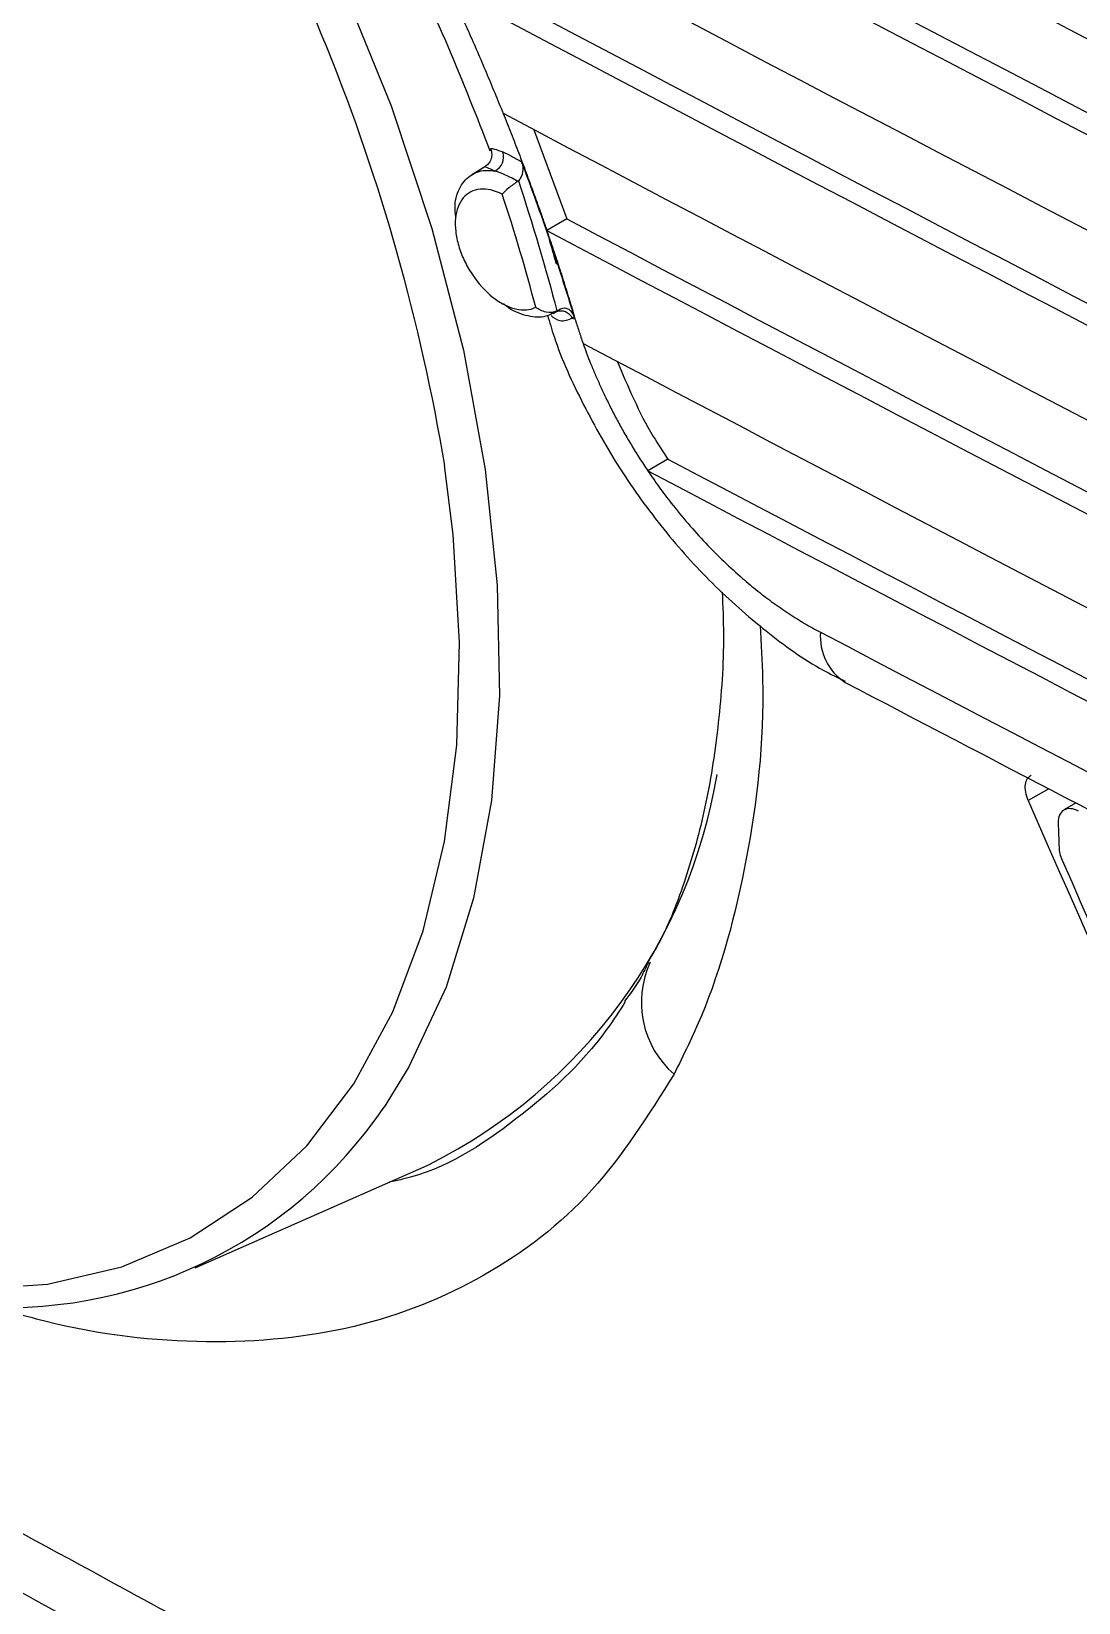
# Model space of a CAD drawing. Extents: x 14.8 to 109.8, y 1.6 to 86.6.
# Drawn here: x 74.344 to 75.449, y 3.427 to 5.085 of the extents above; entities that cross this region are included whole.
import ezdxf

# ---------------------------------------------------------------- set-up
doc = ezdxf.new("R2010")
doc.units = 0
doc.header["$MEASUREMENT"] = 0
doc.layers.add('OBJECT', color=7, linetype='CONTINUOUS')

msp = doc.modelspace()

# ---------------------------------------------------------------- linework, layer by layer
at = {"layer": 'OBJECT'}
for p, q in [((74.8733, 4.9825), (74.9087, 4.8875)), ((74.8227, 4.943), (74.8082, 4.9342)), ((74.9087, 4.8875), (74.8875, 4.8752)), ((74.8875, 4.8752), (74.8907, 4.8656)), ((74.8942, 4.7877), (74.8979, 4.7898)), ((74.8983, 4.7904), (74.902, 4.7925)), ((75.0152, 4.634), (74.994, 4.6217)), ((75.4174, 4.2859), (75.3956, 4.2734)), ((75.4461, 4.271), (75.4331, 4.2635)), ((74.5163, 3.7801), (74.7642, 3.8897))]:
    msp.add_line(p, q, dxfattribs=at)
at = {"layer": 'OBJECT', "flags": 128}
for points in [[(74.3816, 5.6191), (74.4643, 5.506), (74.5407, 5.3868), (74.6097, 5.263), (74.6708, 5.1359), (74.7231, 5.007), (74.7661, 4.8775), (74.7994, 4.7491), (74.8225, 4.6231), (74.8352, 4.5009), (74.8374, 4.3839), (74.829, 4.2734), (74.8102, 4.1705), (74.7811, 4.0765), (74.742, 3.9925), (74.7158, 3.9499)], [(74.8975, 4.8406), (74.8976, 4.8406), (74.8976, 4.8406), (74.8977, 4.8406), (74.8978, 4.8406), (74.8979, 4.8406), (74.898, 4.8406), (74.8981, 4.8406), (74.8982, 4.8406)], [(74.2772, 3.7574), (74.3607, 3.763), (74.4389, 3.7812), (74.5111, 3.8118), (74.5764, 3.8546), (74.6342, 3.909), (74.6839, 3.9745), (74.725, 4.0505), (74.7569, 4.136), (74.7795, 4.2302), (74.7924, 4.332), (74.7954, 4.4405), (74.7887, 4.5545), (74.7796, 4.6271)]]:
    msp.add_lwpolyline(points, dxfattribs=at)
at = {"layer": 'OBJECT'}
for centre, radius, start, end in [((129.217, 108.3366), 116.3246, 241.881497, 243.367692), ((129.2231, 108.3227), 116.2943, 241.881969, 243.368565), ((129.2766, 108.3506), 116.4548, 241.957975, 243.365505), ((72.7194, 4.285), 2.0885, 9.4266, 34.6126), ((129.3569, 108.3015), 116.6276, 242.062861, 243.360379), ((129.3848, 108.2522), 116.6858, 242.100553, 243.357362), ((129.3923, 108.241), 116.6587, 242.101102, 243.358212), ((129.4069, 108.1912), 116.7306, 242.131161, 243.354008), ((74.8248, 4.9533), 0.0171, 297.2564, 16.4195), ((129.431, 108.1075), 116.7349, 242.156329, 243.351169), ((129.4231, 108.1179), 116.7612, 242.155762, 243.350323), ((72.6487, 4.1857), 2.3429, 16.2311, 16.869), ((74.9021, 4.7767), 0.0136, 26.0703, 109.7049), ((74.9334, 4.8886), 0.1076, 259.7811, 261.3633), ((129.437, 108.0398), 116.7861, 242.175697, 243.346267), ((129.4703, 107.9729), 116.8088, 242.212751, 243.342588), ((129.4645, 107.9875), 116.8398, 242.212181, 243.341722), ((75.2341, 4.4467), 0.058, 175.5679, 236.6615), ((129.5422, 108.0588), 117.0051, 242.312747, 243.337635), ((74.5099, 4.3944), 0.5651, 296.7404, 350.4719), ((75.0874, 4.0603), 0.1002, 154.9053, 229.0797), ((74.3171, 4.2194), 0.4812, 264.9276, 325.9424)]:
    msp.add_arc(centre, radius, start, end, dxfattribs=at)
for points, knots in [([(74.4982, 5.5657), (74.5077, 5.5532), (74.5435, 5.5056), (74.6002, 5.4182), (74.668, 5.3045), (74.7294, 5.1876), (74.7835, 5.072), (74.8133, 4.9957), (74.8275, 4.9594)], [0, 0, 0, 0, 0.067548, 0.256457, 0.444172, 0.633906, 0.825699, 1, 1, 1, 1]), ([(74.785, 5.1287), (74.7883, 5.1215), (74.795, 5.1072), (74.8047, 5.0856), (74.8142, 5.064), (74.8235, 5.0423), (74.8325, 5.0207), (74.8384, 5.0062), (74.8413, 4.999)], [0, 0, 0, 0, 0.166764, 0.333437, 0.500057, 0.666665, 0.833299, 1, 1, 1, 1]), ([(74.8413, 4.999), (74.8441, 4.992), (74.8498, 4.9779), (74.8579, 4.957), (74.8657, 4.9362), (74.8732, 4.9157), (74.8805, 4.8954), (74.8852, 4.8819), (74.8875, 4.8752)], [0, 0, 0, 0, 0.170938, 0.340125, 0.507595, 0.673377, 0.837503, 1, 1, 1, 1]), ([(74.8285, 4.9602), (74.8285, 4.96), (74.8292, 4.9586), (74.8296, 4.9545), (74.8284, 4.9491), (74.8256, 4.945), (74.8233, 4.9436), (74.8226, 4.9431)], [0, 0, 0, 0, 0.034124, 0.295972, 0.578308, 0.863726, 1, 1, 1, 1]), ([(74.8292, 4.96), (74.8289, 4.9602), (74.8268, 4.9621), (74.8303, 4.9622), (74.838, 4.9594), (74.8412, 4.9582)], [0, 0, 0, 0, 0.090237, 0.618007, 1, 1, 1, 1]), ([(74.8412, 4.9582), (74.8439, 4.957), (74.8469, 4.9556), (74.8534, 4.9521), (74.857, 4.9502), (74.8608, 4.9479)], [0, 0, 0, 0, 0.5, 0.5, 1, 1, 1, 1]), ([(74.8608, 4.9479), (74.862, 4.9446), (74.8625, 4.9408), (74.8614, 4.9334), (74.8599, 4.9299), (74.8575, 4.9277)], [0, 0, 0, 0, 0.5, 0.5, 1, 1, 1, 1]), ([(74.8608, 4.9479), (74.8658, 4.9342), (74.871, 4.9205), (74.8808, 4.8931), (74.8856, 4.8794), (74.8902, 4.8657)], [0, 0, 0, 0, 0.5, 0.5, 1, 1, 1, 1]), ([(74.7914, 4.8894), (74.791, 4.8936), (74.7898, 4.9061), (74.7955, 4.9225), (74.8073, 4.9356), (74.821, 4.9395), (74.8301, 4.9385), (74.8327, 4.9381)], [0, 0, 0, 0, 0.1311491, 0.3863389, 0.6415808, 0.896816, 1, 1, 1, 1]), ([(74.8327, 4.9381), (74.8296, 4.9395), (74.8231, 4.9423), (74.823, 4.9425), (74.823, 4.9425)], [0, 0, 0, 0, 0.464785, 1, 1, 1, 1]), ([(74.8567, 4.9271), (74.8523, 4.9297), (74.848, 4.932), (74.8399, 4.9357), (74.8361, 4.9371), (74.8327, 4.9381)], [0, 0, 0, 0, 0.5, 0.5, 1, 1, 1, 1]), ([(74.8567, 4.9271), (74.8537, 4.9252), (74.8503, 4.9227), (74.8445, 4.9178), (74.8421, 4.9155), (74.8405, 4.9135)], [0, 0, 0, 0, 0.5, 0.5, 1, 1, 1, 1]), ([(74.8405, 4.9135), (74.8323, 4.9178), (74.8242, 4.9196), (74.8135, 4.9186), (74.8102, 4.9177), (74.8042, 4.9146), (74.8015, 4.9125), (74.797, 4.9071), (74.7952, 4.9039), (74.7924, 4.8967), (74.7915, 4.8926), (74.7907, 4.8838), (74.7907, 4.8791), (74.7919, 4.8693), (74.7929, 4.8642), (74.796, 4.8539), (74.798, 4.8487), (74.8027, 4.8387), (74.8055, 4.8337), (74.8148, 4.8197), (74.8223, 4.8114), (74.8342, 4.8019), (74.8383, 4.7992), (74.8465, 4.795), (74.8506, 4.7934), (74.8585, 4.7915), (74.8623, 4.7912), (74.8694, 4.7918), (74.8728, 4.7927), (74.8758, 4.7943)], [0, 0, 0, 0, 0.125, 0.125, 0.1875, 0.1875, 0.25, 0.25, 0.3125, 0.3125, 0.375, 0.375, 0.4375, 0.4375, 0.5, 0.5, 0.5625, 0.5625, 0.625, 0.625, 0.75, 0.75, 0.8125, 0.8125, 0.875, 0.875, 0.9375, 0.9375, 1, 1, 1, 1]), ([(74.8907, 4.8656), (74.8931, 4.8586), (74.8978, 4.8447), (74.9045, 4.8238), (74.911, 4.803), (74.9152, 4.7891), (74.9172, 4.7822)], [0, 0, 0, 0, 0.249831, 0.499737, 0.749775, 1, 1, 1, 1]), ([(74.8949, 4.8516), (74.8987, 4.8403), (74.9023, 4.829), (74.9094, 4.8064), (74.9129, 4.7952), (74.9163, 4.784)], [0, 0, 0, 0, 0.5, 0.5, 1, 1, 1, 1]), ([(74.8983, 4.7904), (74.8938, 4.7879), (74.8844, 4.7824), (74.8654, 4.7848), (74.8502, 4.7906), (74.8426, 4.7973), (74.8417, 4.7982)], [0, 0, 0, 0, 0.296098, 0.6241277, 0.9520559, 1, 1, 1, 1]), ([(74.8982, 4.7904), (74.8951, 4.7888), (74.8908, 4.7884), (74.8826, 4.79), (74.8788, 4.7919), (74.8758, 4.7943)], [0, 0, 0, 0, 0.5, 0.5, 1, 1, 1, 1]), ([(74.902, 4.7925), (74.9049, 4.7941), (74.9081, 4.7938), (74.9132, 4.7904), (74.9152, 4.7875), (74.9163, 4.784)], [0, 0, 0, 0, 0.5, 0.5, 1, 1, 1, 1]), ([(74.8882, 4.786), (74.8904, 4.7784), (74.8996, 4.7465), (74.9251, 4.6915), (74.9637, 4.6228), (75.0098, 4.5592), (75.0616, 4.5013), (75.1183, 4.4516), (75.1657, 4.4171), (75.1945, 4.4033), (75.2024, 4.3996)], [0, 0, 0, 0, 0.047453, 0.199869, 0.348913, 0.498408, 0.645794, 0.795, 0.94426, 1, 1, 1, 1]), ([(74.9143, 4.7827), (74.9099, 4.7809), (74.9017, 4.7776), (74.8951, 4.783), (74.892, 4.7854)], [0, 0, 0, 0, 0.5399491, 1, 1, 1, 1]), ([(74.9172, 4.7822), (74.9186, 4.7778), (74.9212, 4.7692), (74.9242, 4.7605), (74.9257, 4.7561)], [0, 0, 0, 0, 0.501561, 1, 1, 1, 1]), ([(74.9257, 4.7561), (74.927, 4.7527), (74.9295, 4.7456), (74.9337, 4.7348), (74.9384, 4.7236), (74.9435, 4.712), (74.9491, 4.6999), (74.9552, 4.6876), (74.9618, 4.6749), (74.9689, 4.6619), (74.9767, 4.6487), (74.985, 4.6352), (74.9909, 4.6263), (74.994, 4.6217)], [0, 0, 0, 0, 0.075453, 0.154007, 0.235787, 0.320892, 0.409165, 0.500398, 0.594378, 0.691167, 0.790915, 0.89379, 1, 1, 1, 1]), ([(74.9617, 4.7375), (74.9731, 4.7105), (74.988, 4.6749), (75.0099, 4.6419), (75.0152, 4.634)], [0, 0, 0, 0, 0.760074, 1, 1, 1, 1]), ([(74.9939, 4.6217), (74.9959, 4.6188), (74.9999, 4.613), (75.006, 4.6044), (75.0123, 4.5959), (75.028, 4.5755), (75.0545, 4.5446), (75.0858, 4.5146), (75.11, 4.4945), (75.1264, 4.4821), (75.1429, 4.4707), (75.1596, 4.4602), (75.1707, 4.4542), (75.1763, 4.4511)], [0, 0, 0, 0, 0.039449, 0.078931, 0.118479, 0.158129, 0.368677, 0.578916, 0.663202, 0.747119, 0.831, 0.915183, 1, 1, 1, 1]), ([(75.0726, 4.4936), (75.0732, 4.4786), (75.075, 4.4301), (75.0695, 4.3553), (75.0568, 4.2704), (75.036, 4.1945), (75.0151, 4.1387), (74.9992, 4.1115), (74.9946, 4.1037)], [0, 0, 0, 0, 0.093457, 0.300986, 0.505602, 0.70886, 0.916749, 1, 1, 1, 1]), ([(75.1125, 4.4582), (75.1136, 4.4393), (75.1188, 4.3512), (75.1017, 4.209), (75.0653, 4.0728), (75.0317, 4.0048), (75.0217, 3.9846)], [0, 0, 0, 0, 0.101164, 0.472113, 0.843062, 1, 1, 1, 1]), ([(75.2022, 4.3982), (75.3571, 4.3172), (75.8062, 4.0824), (76.4267, 3.7637), (76.8949, 3.5277), (77.0641, 3.4424)], [0, 0, 0, 0, 0.251609, 0.729627, 1, 1, 1, 1]), ([(75.3956, 4.2734), (75.3945, 4.2764), (75.3923, 4.2824), (75.3922, 4.2907), (75.3941, 4.2971), (75.3971, 4.2992), (75.3985, 4.3002)], [0, 0, 0, 0, 0.25911, 0.518232, 0.777024, 1, 1, 1, 1]), ([(75.4486, 4.2623), (75.4457, 4.2638), (75.4428, 4.2647), (75.4375, 4.2651), (75.4351, 4.2646), (75.4291, 4.2612), (75.4269, 4.2562), (75.4271, 4.2499)], [0, 0, 0, 0, 0.25, 0.25, 0.5, 0.5, 1, 1, 1, 1]), ([(75.4271, 4.2499), (75.4273, 4.2455), (75.4274, 4.2412), (75.4277, 4.2326), (75.4278, 4.2282), (75.428, 4.2239)], [0, 0, 0, 0, 0.5, 0.5, 1, 1, 1, 1]), ([(74.9947, 4.103), (74.9922, 4.0975), (74.9849, 4.0819), (74.9756, 4.0697), (74.9695, 4.0617)], [0, 0, 0, 0, 0.347428, 1, 1, 1, 1]), ([(74.9703, 4.0612), (74.9639, 4.0512), (74.9318, 4.0015), (74.8558, 3.934), (74.7767, 3.8815), (74.7259, 3.8716), (74.7212, 3.8707)], [0, 0, 0, 0, 0.105639, 0.52462, 0.955749, 1, 1, 1, 1]), ([(75.0217, 3.9846), (74.9946, 3.9415), (74.94, 3.8548), (74.8243, 3.7668), (74.6876, 3.7116), (74.5305, 3.6965), (74.3945, 3.7112), (74.3112, 3.7368), (74.2878, 3.7439)], [0, 0, 0, 0, 0.183397, 0.369274, 0.555157, 0.74133, 0.927499, 1, 1, 1, 1]), ([(74.0535, 3.6545), (74.1194, 3.618), (74.4386, 3.4411), (75.1363, 3.0682), (75.7721, 2.7324), (76.1475, 2.5341)], [0, 0, 0, 0, 0.096237, 0.466352, 1, 1, 1, 1]), ([(73.9833, 3.6282), (74.1811, 3.5202), (74.665, 3.2559), (75.4001, 2.8626), (75.941, 2.5787), (76.1893, 2.4484)], [0, 0, 0, 0, 0.272116, 0.665902, 1, 1, 1, 1])]:
    msp.add_open_spline(points, degree=3, knots=knots, dxfattribs=at)
for points in [[(77.0671, 4.1537), (76.2453, 4.5659), (75.4339, 4.9849), (74.6329, 5.4106)], [(74.6542, 5.4229), (75.4552, 4.9972), (76.2666, 4.5782), (77.0883, 4.166)], [(74.8575, 4.9277), (74.8573, 4.9275), (74.857, 4.9273), (74.8567, 4.9271)], [(74.8575, 4.9277), (74.8726, 4.8818), (74.8862, 4.8359), (74.8982, 4.7904)], [(74.8758, 4.7943), (74.8653, 4.8339), (74.8535, 4.8737), (74.8405, 4.9135)], [(74.8902, 4.8657), (74.8904, 4.8656), (74.8906, 4.8656), (74.8907, 4.8656)], [(74.8975, 4.8406), (74.8951, 4.849), (74.8927, 4.8573), (74.8902, 4.8657)], [(74.8968, 4.7892), (74.8986, 4.79), (74.9003, 4.7911), (74.902, 4.7925)], [(74.8982, 4.7904), (74.8982, 4.7904), (74.8983, 4.7904), (74.8983, 4.7904)], [(74.9163, 4.784), (74.9156, 4.7835), (74.915, 4.7831), (74.9143, 4.7827)], [(75.3956, 4.2734), (75.6205, 3.7579), (75.8513, 3.2467), (76.0879, 2.7395)], [(75.428, 4.2239), (75.4281, 4.2197), (75.4292, 4.2151), (75.4313, 4.2105)], [(75.4313, 4.2105), (75.6458, 3.7207), (75.8658, 3.2346), (76.0911, 2.7522)]]:
    msp.add_open_spline(points, degree=3, dxfattribs=at)

doc.saveas('drawing.dxf')
